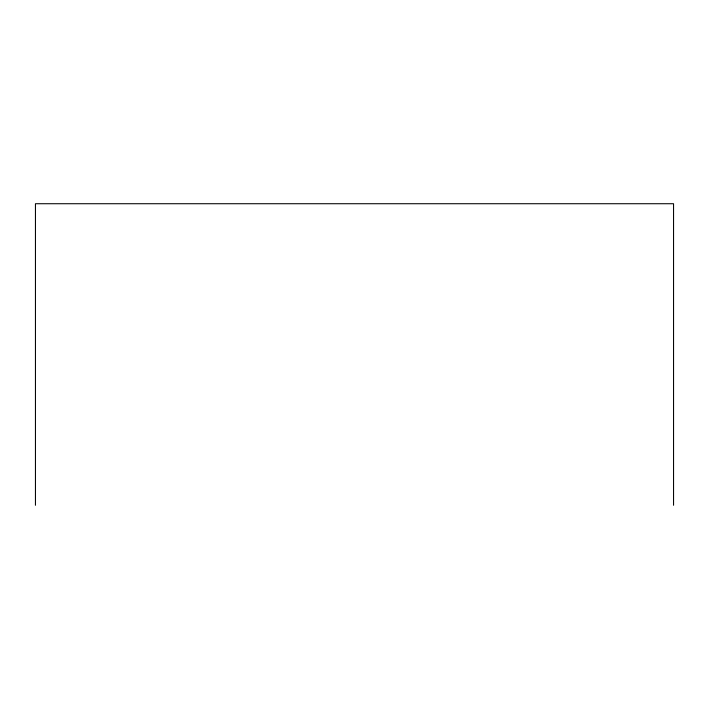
<?xml version="1.0" encoding="UTF-8"?>
<svg xmlns="http://www.w3.org/2000/svg" width="709" height="709" viewBox="0 0 709 709"><rect width="100%" height="100%" fill="white"/><g stroke="black" fill="none" stroke-linecap="round" stroke-linejoin="round"><path stroke-width="1.06" d="M673.55 505.278L673.55 203.722L35.45 203.722L35.45 505.278"/></g></svg>
